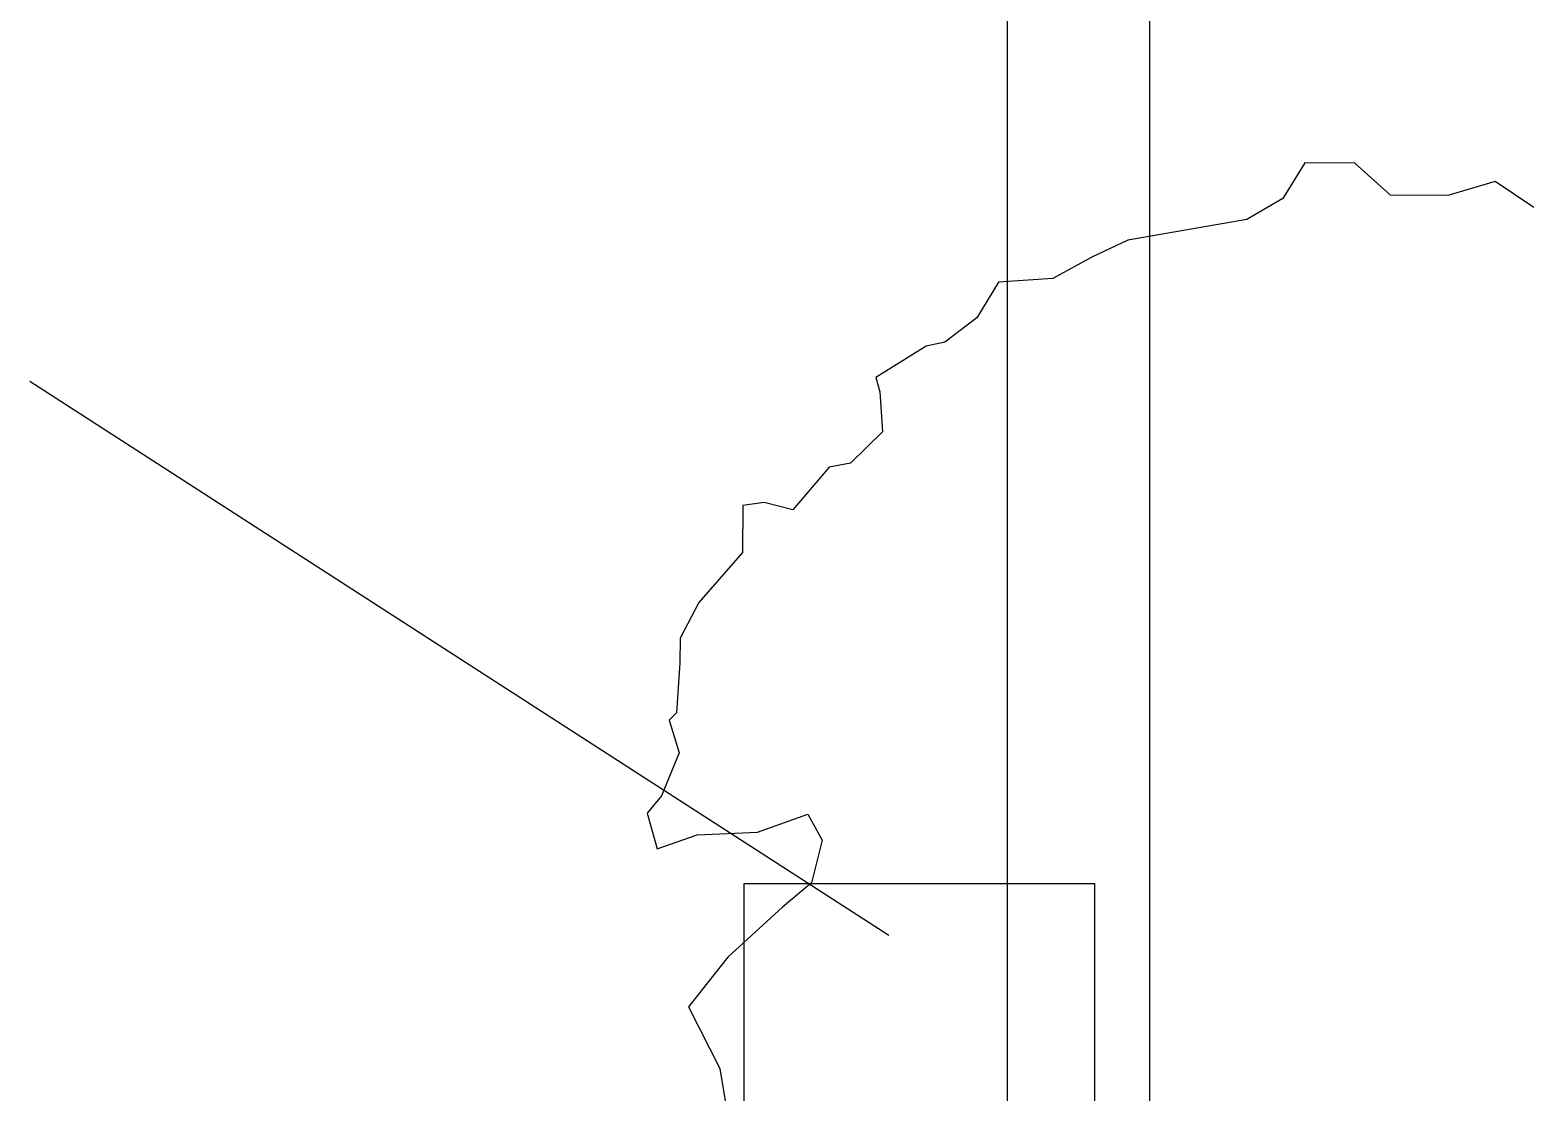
# Model space of a CAD drawing. Extents: x -941089 to 947074, y -2579987 to 8.
# Drawn here: x 2241.61 to 2258.67, y -87.74 to -75.63 of the extents above; entities that cross this region are included whole.
import ezdxf

# ---------------------------------------------------------------- set-up
doc = ezdxf.new("R2010")
doc.units = 0
doc.header["$LTSCALE"] = 5
for name, color, linetype in [('尺寸', 2, 'CONTINUOUS'), ('绿化', 3, 'CONTINUOUS'), ('钢筋', 1, 'CONTINUOUS')]:
    doc.layers.add(name, color=color, linetype=linetype)

# ---------------------------------------------------------------- blocks, each defined once
blk = doc.blocks.new('A$C48321FC6')
at = {"layer": '绿化'}
for p, q in [((119.42, 320.47), (125.06, 325.54)), ((125.06, 325.54), (133, 325.6)), ((133, 325.6), (136.45, 319.95)), ((96.73, 318.51), (102.86, 322.61)), ((102.86, 322.61), (110.34, 320.4)), ((110.34, 320.4), (119.42, 320.47)), ((136.45, 319.95), (142.15, 316.59)), ((142.15, 316.59), (160.99, 313.33)), ((160.99, 313.33), (166.68, 310.62)), ((166.68, 310.62), (172.87, 307.26)), ((172.87, 307.26), (181.47, 306.68)), ((181.47, 306.68), (184.92, 301.03)), ((184.92, 301.03), (189.98, 297.18)), ((189.98, 297.18), (192.9, 296.56)), ((192.9, 296.56), (200.89, 291.59)), ((200.89, 291.59), (200.26, 289.32)), ((200.26, 289.32), (199.82, 282.99)), ((199.82, 282.99), (204.88, 278)), ((204.88, 278), (208.3, 277.38)), ((208.3, 277.38), (214.02, 270.61)), ((214.02, 270.61), (218.55, 271.78)), ((218.55, 271.78), (221.96, 271.33)), ((221.96, 271.33), (222.02, 263.87)), ((222.02, 263.87), (228.89, 255.97)), ((228.89, 255.97), (231.86, 250.32)), ((231.86, 250.32), (231.89, 246.43)), ((231.89, 246.43), (232.44, 238.49)), ((233.58, 237.36), (232, 232.16)), ((232.44, 238.49), (233.58, 237.36)), ((232, 232.16), (234.81, 225.37)), ((234.81, 225.37), (237.1, 222.63)), ((211.64, 222.43), (209.41, 218.36)), ((219.61, 219.58), (211.64, 222.43)), ((237.1, 222.63), (235.52, 216.95)), ((209.41, 218.36), (211.08, 211.57)), ((229.18, 219.17), (219.61, 219.58)), ((235.52, 216.95), (229.18, 219.17)), ((211.08, 211.57), (215.65, 207.71)), ((215.65, 207.71), (224.31, 199.83)), ((224.31, 199.83), (230.53, 191.94)), ((230.53, 191.94), (225.58, 182.17)), ((225.58, 182.17), (223.88, 171.94))]:
    blk.add_line(p, q, dxfattribs=at)

msp = doc.modelspace()

# ---------------------------------------------------------------- linework, layer by layer
at = {"layer": '尺寸', "linetype": 'Continuous'}
msp.add_line((2241.61419, -79.633), (2251.40441, -85.9468), dxfattribs=at)
at = {"layer": '钢筋', "linetype": 'Continuous'}
for p, q in [((2252.75158, -60.63394), (2252.75158, -100.42025)), ((2254.37658, -60.63394), (2254.37658, -100.42025))]:
    msp.add_line(p, q, dxfattribs=at)
msp.add_lwpolyline([(2253.75157, -89.36265), (2253.75157, -85.36283), (2249.75176, -85.36283), (2249.75176, -89.36265)], close=True, dxfattribs=at)

# ---------------------------------------------------------------- block references
at = {"layer": '绿化', "xscale": -0.07200000000011642, "yscale": 0.07199999999988904, "zscale": 0.07200000000000001}
msp.add_blockref('A$C48321FC6', (2265.71984, -100.58493), dxfattribs=at)

doc.saveas('drawing.dxf')
